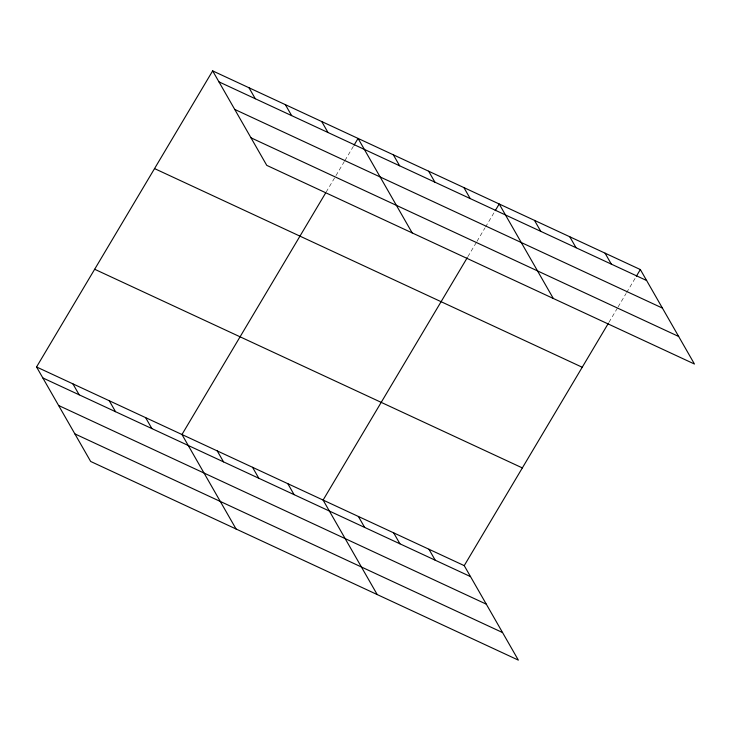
<?xml version="1.0" encoding="UTF-8"?>
<svg xmlns="http://www.w3.org/2000/svg" width="731" height="731" viewBox="0 0 731 731"><rect width="100%" height="100%" fill="white"/><g stroke="black" fill="none" stroke-linecap="round" stroke-linejoin="round"><path stroke-width="0.55" stroke-dasharray="3.65 2.74" d="M326.163 192.07L344.392 161.423M344.968 160.464L353.512 146.09M467.867 256.672L476.411 242.308M476.987 241.349L484.964 227.935M485.53 226.985L494.649 211.652M609.005 322.234L617.549 307.87M618.115 306.91L626.092 293.496M626.668 292.537L635.778 277.213"/><path stroke-width="1.1" d="M36.55 366.971L464.231 565.63L518.343 660.12L90.662 461.453L36.55 366.971L212.657 70.88L640.338 269.547L694.45 364.029L266.769 165.37L212.657 70.88M325.597 193.03L181.964 434.516L236.076 528.997M354.078 145.14L358.071 138.433L412.183 232.915M467.301 257.632L323.093 500.077L377.205 594.559M495.216 210.692L499.2 203.995L553.312 298.476M464.231 565.63L608.43 323.193M636.354 276.254L640.338 269.547M218.944 81.854L646.624 280.521M234.724 109.412L662.405 308.08M250.989 137.812L678.67 336.47M154.543 168.587L582.223 367.254M94.664 269.264L522.345 467.922M42.837 377.936L470.517 576.604M58.617 405.495L486.298 604.162M74.882 433.894L502.562 632.562M605.058 253.164L611.335 264.129M569.769 236.771L576.055 247.745M534.489 220.378L540.776 231.352M463.92 187.602L470.207 198.576M428.64 171.209L434.918 182.183M393.351 154.817L399.638 165.791M321.713 121.547L328 132.512M285.364 104.661L291.651 115.626M249.006 87.775L255.293 98.74M428.951 549.246L435.228 560.22M393.662 532.853L399.948 543.827M358.382 516.461L364.668 527.435M287.813 483.684L294.1 494.659M252.533 467.292L258.811 478.266M217.244 450.899L223.531 461.873M145.606 417.629L151.893 428.604M109.257 400.743L115.544 411.708M72.899 383.857L79.186 394.822"/></g></svg>
